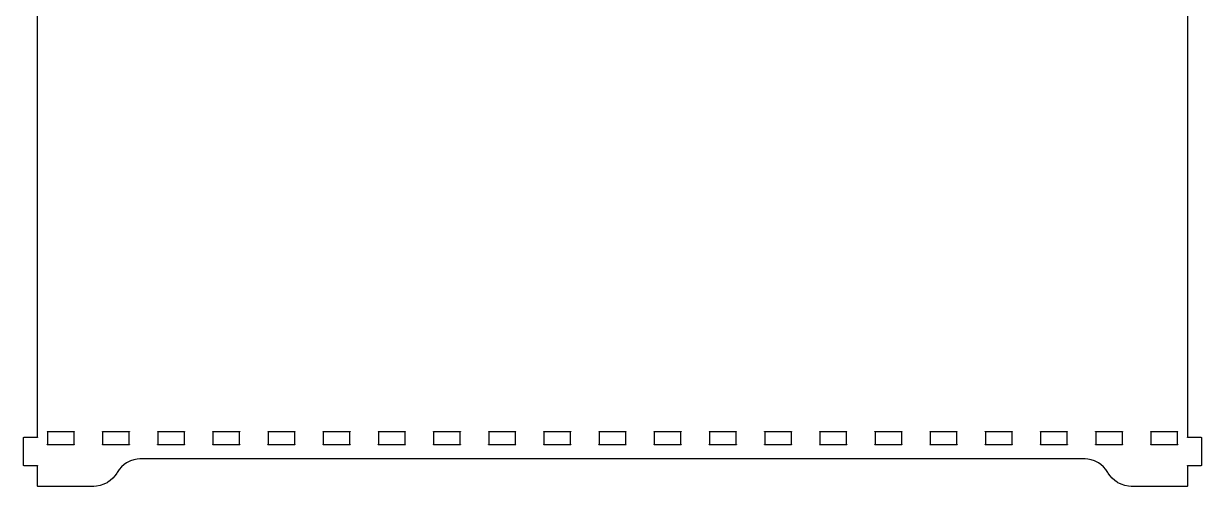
# Model space of a CAD drawing. Header units: millimetres. Extents: x -246 to 1649, y -181 to 287.
# Drawn here: x 783.1 to 1039.3, y 21.7 to 122.3 of the extents above; entities that cross this region are included whole.
import ezdxf

# ---------------------------------------------------------------- set-up
doc = ezdxf.new("R2010")
doc.units = ezdxf.units.MM
doc.header["$MEASUREMENT"] = 0
doc.layers.add('mlk v1_0', color=7, linetype='Continuous')

msp = doc.modelspace()

# ---------------------------------------------------------------- linework, layer by layer
at = {"layer": 'mlk v1_0'}
for p, q in [((786.102, 36.8004), (786.102, 283.8)), ((1036.3, 283.8), (1036.3, 36.8004)), ((786.102, 32.4005), (786.102, 36.8004)), ((1036.3, 36.8004), (1036.3, 32.4005)), ((788.257, 33.6145), (788.264, 33.6379)), ((788.289, 33.5993), (788.257, 33.6145)), ((788.264, 33.6379), (788.285, 33.6421)), ((788.285, 33.6421), (788.3, 33.6103)), ((788.3, 33.5993), (788.289, 33.5993)), ((788.3, 33.6103), (788.3, 33.5993)), ((794.099, 33.5993), (788.3, 33.5993)), ((788.3, 33.5993), (788.3, 30.8005)), ((794.099, 33.6103), (794.113, 33.6421)), ((794.099, 33.5993), (794.099, 33.6103)), ((794.11, 33.5993), (794.099, 33.5993)), ((794.099, 30.8005), (794.099, 33.5993)), ((794.142, 33.6145), (794.11, 33.5993)), ((794.113, 33.6421), (794.138, 33.6379)), ((794.138, 33.6379), (794.142, 33.6145)), ((800.259, 33.6145), (800.262, 33.6379)), ((800.291, 33.5993), (800.259, 33.6145)), ((800.262, 33.6379), (800.283, 33.6421)), ((800.283, 33.6421), (800.301, 33.6103)), ((800.301, 33.5993), (800.291, 33.5993)), ((800.301, 33.6103), (800.301, 33.5993)), ((806.101, 33.5993), (800.301, 33.5993)), ((800.301, 33.5993), (800.301, 30.8005)), ((806.101, 33.6103), (806.115, 33.6421)), ((806.101, 33.5993), (806.101, 33.6103)), ((806.111, 33.5993), (806.101, 33.5993)), ((806.101, 30.8005), (806.101, 33.5993)), ((806.143, 33.6145), (806.111, 33.5993)), ((806.115, 33.6421), (806.136, 33.6379)), ((806.136, 33.6379), (806.143, 33.6145)), ((812.257, 33.6145), (812.264, 33.6379)), ((812.288, 33.5993), (812.257, 33.6145)), ((812.264, 33.6379), (812.285, 33.6421)), ((812.285, 33.6421), (812.299, 33.6103)), ((812.299, 33.5993), (812.288, 33.5993)), ((812.299, 33.6103), (812.299, 33.5993)), ((812.299, 33.5993), (812.299, 30.8005)), ((818.099, 33.5993), (812.299, 33.5993)), ((818.099, 33.6103), (818.113, 33.6421)), ((818.099, 33.5993), (818.099, 33.6103)), ((818.109, 33.5993), (818.099, 33.5993)), ((818.099, 30.8005), (818.099, 33.5993)), ((818.141, 33.6145), (818.109, 33.5993)), ((818.113, 33.6421), (818.137, 33.6379)), ((818.137, 33.6379), (818.141, 33.6145)), ((824.258, 33.6145), (824.262, 33.6379)), ((824.29, 33.5993), (824.258, 33.6145)), ((824.262, 33.6379), (824.283, 33.6421)), ((824.283, 33.6421), (824.301, 33.6103)), ((824.301, 33.5993), (824.29, 33.5993)), ((824.301, 33.6103), (824.301, 33.5993)), ((830.1, 33.5993), (824.301, 33.5993)), ((824.301, 33.5993), (824.301, 30.8005)), ((830.1, 33.6103), (830.114, 33.6421)), ((830.1, 33.5993), (830.1, 33.6103)), ((830.1, 30.8005), (830.1, 33.5993)), ((830.111, 33.5993), (830.1, 33.5993)), ((830.143, 33.6145), (830.111, 33.5993)), ((830.114, 33.6421), (830.135, 33.6379)), ((830.135, 33.6379), (830.143, 33.6145)), ((836.256, 33.6145), (836.263, 33.6379)), ((836.288, 33.5993), (836.256, 33.6145)), ((836.263, 33.6379), (836.284, 33.6421)), ((836.284, 33.6421), (836.299, 33.6103)), ((836.299, 33.5993), (836.288, 33.5993)), ((836.299, 33.6103), (836.299, 33.5993)), ((836.299, 33.5993), (836.299, 30.8005)), ((842.098, 33.5993), (836.299, 33.5993)), ((842.098, 33.6103), (842.112, 33.6421)), ((842.098, 33.5993), (842.098, 33.6103)), ((842.098, 30.8005), (842.098, 33.5993)), ((842.109, 33.5993), (842.098, 33.5993)), ((842.141, 33.6145), (842.109, 33.5993)), ((842.112, 33.6421), (842.137, 33.6379)), ((842.137, 33.6379), (842.141, 33.6145)), ((848.258, 33.6145), (848.261, 33.6379)), ((848.289, 33.5993), (848.258, 33.6145)), ((848.261, 33.6379), (848.286, 33.6421)), ((848.286, 33.6421), (848.3, 33.6103)), ((848.3, 33.5993), (848.289, 33.5993)), ((848.3, 33.6103), (848.3, 33.5993)), ((848.3, 33.5993), (848.3, 30.8005)), ((854.1, 33.5993), (848.3, 33.5993)), ((854.1, 33.6103), (854.114, 33.6421)), ((854.1, 33.5993), (854.1, 33.6103)), ((854.11, 33.5993), (854.1, 33.5993)), ((854.1, 30.8005), (854.1, 33.5993)), ((854.142, 33.6145), (854.11, 33.5993)), ((854.114, 33.6421), (854.138, 33.6379)), ((854.138, 33.6379), (854.142, 33.6145)), ((860.256, 33.6145), (860.263, 33.6379)), ((860.287, 33.5993), (860.256, 33.6145)), ((860.263, 33.6379), (860.284, 33.6421)), ((860.284, 33.6421), (860.298, 33.6103)), ((860.298, 33.5993), (860.287, 33.5993)), ((860.298, 33.6103), (860.298, 33.5993)), ((860.298, 33.5993), (860.298, 30.8005)), ((866.101, 33.5993), (860.298, 33.5993)), ((866.101, 33.6103), (866.115, 33.6421)), ((866.101, 33.5993), (866.101, 33.6103)), ((866.108, 33.5993), (866.101, 33.5993)), ((866.101, 30.8005), (866.101, 33.5993)), ((866.14, 33.6145), (866.108, 33.5993)), ((866.115, 33.6421), (866.136, 33.6379)), ((866.136, 33.6379), (866.14, 33.6145)), ((872.257, 33.6145), (872.261, 33.6379)), ((872.289, 33.5993), (872.257, 33.6145)), ((872.261, 33.6379), (872.285, 33.6421)), ((872.285, 33.6421), (872.299, 33.6103)), ((872.299, 33.5993), (872.289, 33.5993)), ((872.299, 33.6103), (872.299, 33.5993)), ((878.099, 33.5993), (872.299, 33.5993)), ((872.299, 33.5993), (872.299, 30.8005)), ((878.099, 33.6103), (878.113, 33.6421)), ((878.099, 33.5993), (878.099, 33.6103)), ((878.11, 33.5993), (878.099, 33.5993)), ((878.099, 30.8005), (878.099, 33.5993)), ((878.141, 33.6145), (878.11, 33.5993)), ((878.113, 33.6421), (878.138, 33.6379)), ((878.138, 33.6379), (878.141, 33.6145)), ((884.255, 33.6145), (884.262, 33.6379)), ((884.287, 33.5993), (884.255, 33.6145)), ((884.262, 33.6379), (884.283, 33.6421)), ((884.283, 33.6421), (884.301, 33.6103)), ((884.301, 33.5993), (884.287, 33.5993)), ((884.301, 33.6103), (884.301, 33.5993)), ((884.301, 33.5993), (884.301, 30.8005)), ((890.101, 33.5993), (884.301, 33.5993)), ((890.101, 33.6103), (890.115, 33.6421)), ((890.101, 33.5993), (890.101, 33.6103)), ((890.101, 30.8005), (890.101, 33.5993)), ((890.108, 33.5993), (890.101, 33.5993)), ((890.139, 33.6145), (890.108, 33.5993)), ((890.115, 33.6421), (890.136, 33.6379)), ((890.136, 33.6379), (890.139, 33.6145)), ((896.257, 33.6145), (896.264, 33.6379)), ((896.288, 33.5993), (896.257, 33.6145)), ((896.264, 33.6379), (896.285, 33.6421)), ((896.285, 33.6421), (896.299, 33.6103)), ((896.299, 33.5993), (896.288, 33.5993)), ((896.299, 33.6103), (896.299, 33.5993)), ((902.099, 33.5993), (896.299, 33.5993)), ((896.299, 33.5993), (896.299, 30.8005)), ((902.099, 33.6103), (902.113, 33.6421)), ((902.099, 33.5993), (902.099, 33.6103)), ((902.099, 30.8005), (902.099, 33.5993)), ((902.109, 33.5993), (902.099, 33.5993)), ((902.141, 33.6145), (902.109, 33.5993)), ((902.113, 33.6421), (902.137, 33.6379)), ((902.137, 33.6379), (902.141, 33.6145)), ((908.258, 33.6145), (908.262, 33.6379)), ((908.29, 33.5993), (908.258, 33.6145)), ((908.262, 33.6379), (908.286, 33.6421)), ((908.286, 33.6421), (908.3, 33.6103)), ((908.3, 33.5993), (908.29, 33.5993)), ((908.3, 33.6103), (908.3, 33.5993)), ((914.1, 33.5993), (908.3, 33.5993)), ((908.3, 33.5993), (908.3, 30.8005)), ((914.1, 33.6103), (914.114, 33.6421)), ((914.1, 33.5993), (914.1, 33.6103)), ((914.1, 30.8005), (914.1, 33.5993)), ((914.111, 33.5993), (914.1, 33.5993)), ((914.142, 33.6145), (914.111, 33.5993)), ((914.114, 33.6421), (914.135, 33.6379)), ((914.135, 33.6379), (914.142, 33.6145)), ((920.256, 33.6145), (920.263, 33.6379)), ((920.288, 33.5993), (920.256, 33.6145)), ((920.263, 33.6379), (920.284, 33.6421)), ((920.284, 33.6421), (920.298, 33.6103)), ((920.298, 33.5993), (920.288, 33.5993)), ((920.298, 33.6103), (920.298, 33.5993)), ((920.298, 33.5993), (920.298, 30.8005)), ((926.098, 33.5993), (920.298, 33.5993)), ((926.098, 33.6103), (926.112, 33.6421)), ((926.098, 33.5993), (926.098, 33.6103)), ((926.098, 30.8005), (926.098, 33.5993)), ((926.109, 33.5993), (926.098, 33.5993)), ((926.14, 33.6145), (926.109, 33.5993)), ((926.112, 33.6421), (926.137, 33.6379)), ((926.137, 33.6379), (926.14, 33.6145)), ((932.258, 33.6145), (932.261, 33.6379)), ((932.289, 33.5993), (932.258, 33.6145)), ((932.261, 33.6379), (932.286, 33.6421)), ((932.286, 33.6421), (932.3, 33.6103)), ((932.3, 33.5993), (932.289, 33.5993)), ((932.3, 33.6103), (932.3, 33.5993)), ((932.3, 33.5993), (932.3, 30.8005)), ((938.1, 33.5993), (932.3, 33.5993)), ((938.1, 33.6103), (938.114, 33.6421)), ((938.1, 33.5993), (938.1, 33.6103)), ((938.1, 30.8005), (938.1, 33.5993)), ((938.11, 33.5993), (938.1, 33.5993)), ((938.142, 33.6145), (938.11, 33.5993)), ((938.114, 33.6421), (938.138, 33.6379)), ((938.138, 33.6379), (938.142, 33.6145)), ((944.259, 33.6145), (944.263, 33.6379)), ((944.291, 33.5993), (944.259, 33.6145)), ((944.263, 33.6379), (944.284, 33.6421)), ((944.284, 33.6421), (944.301, 33.6103)), ((944.301, 33.5993), (944.291, 33.5993)), ((944.301, 33.6103), (944.301, 33.5993)), ((944.301, 33.5993), (944.301, 30.8005)), ((950.101, 33.5993), (944.301, 33.5993)), ((950.101, 33.6103), (950.112, 33.6421)), ((950.101, 33.5993), (950.101, 33.6103)), ((950.108, 33.5993), (950.101, 33.5993)), ((950.101, 30.8005), (950.101, 33.5993)), ((950.14, 33.6145), (950.108, 33.5993)), ((950.112, 33.6421), (950.136, 33.6379)), ((950.136, 33.6379), (950.14, 33.6145)), ((956.257, 33.6145), (956.261, 33.6379)), ((956.289, 33.5993), (956.257, 33.6145)), ((956.261, 33.6379), (956.285, 33.6421)), ((956.285, 33.6421), (956.299, 33.6103)), ((956.299, 33.5993), (956.289, 33.5993)), ((956.299, 33.6103), (956.299, 33.5993)), ((962.099, 33.5993), (956.299, 33.5993)), ((956.299, 33.5993), (956.299, 30.8005)), ((962.099, 33.6103), (962.113, 33.6421)), ((962.099, 33.5993), (962.099, 33.6103)), ((962.11, 33.5993), (962.099, 33.5993)), ((962.099, 30.8005), (962.099, 33.5993)), ((962.141, 33.6145), (962.11, 33.5993)), ((962.113, 33.6421), (962.138, 33.6379)), ((962.138, 33.6379), (962.141, 33.6145)), ((968.259, 33.6145), (968.262, 33.6379)), ((968.29, 33.5993), (968.259, 33.6145)), ((968.262, 33.6379), (968.287, 33.6421)), ((968.287, 33.6421), (968.301, 33.6103)), ((968.301, 33.5993), (968.29, 33.5993)), ((968.301, 33.6103), (968.301, 33.5993)), ((968.301, 33.5993), (968.301, 30.8005)), ((974.101, 33.5993), (968.301, 33.5993)), ((974.101, 33.6103), (974.115, 33.6421)), ((974.101, 33.5993), (974.101, 33.6103)), ((974.108, 33.5993), (974.101, 33.5993)), ((974.101, 30.8005), (974.101, 33.5993)), ((974.139, 33.6145), (974.108, 33.5993)), ((974.115, 33.6421), (974.136, 33.6379)), ((974.136, 33.6379), (974.139, 33.6145)), ((980.257, 33.6145), (980.264, 33.6379)), ((980.288, 33.5993), (980.257, 33.6145)), ((980.264, 33.6379), (980.285, 33.6421)), ((980.285, 33.6421), (980.299, 33.6103)), ((980.299, 33.5993), (980.288, 33.5993)), ((980.299, 33.6103), (980.299, 33.5993)), ((980.299, 33.5993), (980.299, 30.8005)), ((986.099, 33.5993), (980.299, 33.5993)), ((986.099, 33.6103), (986.113, 33.6421)), ((986.099, 33.5993), (986.099, 33.6103)), ((986.099, 30.8005), (986.099, 33.5993)), ((986.109, 33.5993), (986.099, 33.5993)), ((986.141, 33.6145), (986.109, 33.5993)), ((986.113, 33.6421), (986.137, 33.6379)), ((986.137, 33.6379), (986.141, 33.6145)), ((992.258, 33.6145), (992.262, 33.6379)), ((992.29, 33.5993), (992.258, 33.6145)), ((992.262, 33.6379), (992.286, 33.6421)), ((992.286, 33.6421), (992.3, 33.6103)), ((992.3, 33.5993), (992.29, 33.5993)), ((992.3, 33.6103), (992.3, 33.5993)), ((992.3, 33.5993), (992.3, 30.8005)), ((998.1, 33.5993), (992.3, 33.5993)), ((998.1, 33.6103), (998.114, 33.6421)), ((998.1, 33.5993), (998.1, 33.6103)), ((998.1, 30.8005), (998.1, 33.5993)), ((998.111, 33.5993), (998.1, 33.5993)), ((998.142, 33.6145), (998.111, 33.5993)), ((998.114, 33.6421), (998.139, 33.6379)), ((998.139, 33.6379), (998.142, 33.6145)), ((1004.26, 33.6379), (1004.28, 33.6421)), ((1004.26, 33.6145), (1004.26, 33.6379)), ((1004.29, 33.5993), (1004.26, 33.6145)), ((1004.28, 33.6421), (1004.3, 33.6103)), ((1004.3, 33.5993), (1004.29, 33.5993)), ((1004.3, 33.6103), (1004.3, 33.5993)), ((1004.3, 33.5993), (1004.3, 30.8005)), ((1010.1, 33.5993), (1004.3, 33.5993)), ((1010.1, 33.6103), (1010.12, 33.6421)), ((1010.1, 33.5993), (1010.1, 33.6103)), ((1010.11, 33.5993), (1010.1, 33.5993)), ((1010.1, 30.8005), (1010.1, 33.5993)), ((1010.14, 33.6145), (1010.11, 33.5993)), ((1010.12, 33.6421), (1010.14, 33.6379)), ((1010.14, 33.6379), (1010.14, 33.6145)), ((1016.26, 33.6379), (1016.29, 33.6421)), ((1016.26, 33.6145), (1016.26, 33.6379)), ((1016.29, 33.5993), (1016.26, 33.6145)), ((1016.29, 33.6421), (1016.3, 33.6103)), ((1016.3, 33.5993), (1016.29, 33.5993)), ((1016.3, 33.6103), (1016.3, 33.5993)), ((1022.1, 33.5993), (1016.3, 33.5993)), ((1016.3, 33.5993), (1016.3, 30.8005)), ((1022.1, 33.6103), (1022.11, 33.6421)), ((1022.1, 33.5993), (1022.1, 33.6103)), ((1022.11, 33.5993), (1022.1, 33.5993)), ((1022.1, 30.8005), (1022.1, 33.5993)), ((1022.11, 33.6421), (1022.14, 33.6379)), ((1022.14, 33.6145), (1022.11, 33.5993)), ((1022.14, 33.6379), (1022.14, 33.6145)), ((1028.26, 33.6379), (1028.28, 33.6421)), ((1028.26, 33.6145), (1028.26, 33.6379)), ((1028.29, 33.5993), (1028.26, 33.6145)), ((1028.28, 33.6421), (1028.3, 33.6103)), ((1028.3, 33.5993), (1028.29, 33.5993)), ((1028.3, 33.6103), (1028.3, 33.5993)), ((1028.3, 33.5993), (1028.3, 30.8005)), ((1034.1, 33.5993), (1028.3, 33.5993)), ((1034.1, 33.6103), (1034.12, 33.6421)), ((1034.1, 33.5993), (1034.1, 33.6103)), ((1034.11, 33.5993), (1034.1, 33.5993)), ((1034.1, 30.8005), (1034.1, 33.5993)), ((1034.14, 33.6145), (1034.11, 33.5993)), ((1034.12, 33.6421), (1034.14, 33.6379)), ((1034.14, 33.6379), (1034.14, 33.6145)), ((783.1, 32.3178), (783.128, 32.3715)), ((783.1, 32.2998), (783.1, 32.3178)), ((783.1, 26.2999), (783.1, 32.2998)), ((783.128, 32.3715), (783.181, 32.4005)), ((783.181, 32.4005), (783.198, 32.4005)), ((783.198, 32.4005), (786.102, 32.4005)), ((786.102, 32.3908), (786.102, 32.4005)), ((786.102, 32.4005), (786.109, 32.4005)), ((786.116, 32.3591), (786.102, 32.3908)), ((786.109, 32.4005), (786.141, 32.3867)), ((786.137, 32.3632), (786.116, 32.3591)), ((786.141, 32.3867), (786.137, 32.3632)), ((788.257, 30.7867), (788.289, 30.8005)), ((788.264, 30.7633), (788.257, 30.7867)), ((788.285, 30.7592), (788.264, 30.7633)), ((788.3, 30.7909), (788.285, 30.7592)), ((788.289, 30.8005), (788.3, 30.8005)), ((788.3, 30.8005), (788.3, 30.7909)), ((788.3, 30.8005), (791.199, 30.8005)), ((791.199, 30.8005), (794.099, 30.8005)), ((794.099, 30.8005), (794.11, 30.8005)), ((794.099, 30.7909), (794.099, 30.8005)), ((794.113, 30.7592), (794.099, 30.7909)), ((794.11, 30.8005), (794.142, 30.7867)), ((794.138, 30.7633), (794.113, 30.7592)), ((794.142, 30.7867), (794.138, 30.7633)), ((800.259, 30.7867), (800.291, 30.8005)), ((800.262, 30.7633), (800.259, 30.7867)), ((800.283, 30.7592), (800.262, 30.7633)), ((800.301, 30.7909), (800.283, 30.7592)), ((800.291, 30.8005), (800.301, 30.8005)), ((800.301, 30.8005), (800.301, 30.7909)), ((800.301, 30.8005), (803.201, 30.8005)), ((803.201, 30.8005), (806.101, 30.8005)), ((806.101, 30.7909), (806.101, 30.8005)), ((806.101, 30.8005), (806.111, 30.8005)), ((806.115, 30.7592), (806.101, 30.7909)), ((806.111, 30.8005), (806.143, 30.7867)), ((806.136, 30.7633), (806.115, 30.7592)), ((806.143, 30.7867), (806.136, 30.7633)), ((812.257, 30.7867), (812.288, 30.8005)), ((812.264, 30.7633), (812.257, 30.7867)), ((812.285, 30.7592), (812.264, 30.7633)), ((812.299, 30.7909), (812.285, 30.7592)), ((812.288, 30.8005), (812.299, 30.8005)), ((812.299, 30.8005), (815.199, 30.8005)), ((812.299, 30.8005), (812.299, 30.7909)), ((815.199, 30.8005), (818.099, 30.8005)), ((818.099, 30.7909), (818.099, 30.8005)), ((818.099, 30.8005), (818.109, 30.8005)), ((818.113, 30.7592), (818.099, 30.7909)), ((818.109, 30.8005), (818.141, 30.7867)), ((818.137, 30.7633), (818.113, 30.7592)), ((818.141, 30.7867), (818.137, 30.7633)), ((824.258, 30.7867), (824.29, 30.8005)), ((824.262, 30.7633), (824.258, 30.7867)), ((824.283, 30.7592), (824.262, 30.7633)), ((824.301, 30.7909), (824.283, 30.7592)), ((824.29, 30.8005), (824.301, 30.8005)), ((824.301, 30.8005), (824.301, 30.7909)), ((824.301, 30.8005), (827.2, 30.8005)), ((827.2, 30.8005), (830.1, 30.8005)), ((830.1, 30.8005), (830.111, 30.8005)), ((830.1, 30.7909), (830.1, 30.8005)), ((830.114, 30.7592), (830.1, 30.7909)), ((830.111, 30.8005), (830.143, 30.7867)), ((830.135, 30.7633), (830.114, 30.7592)), ((830.143, 30.7867), (830.135, 30.7633)), ((836.256, 30.7867), (836.288, 30.8005)), ((836.263, 30.7633), (836.256, 30.7867)), ((836.284, 30.7592), (836.263, 30.7633)), ((836.299, 30.7909), (836.284, 30.7592)), ((836.288, 30.8005), (836.299, 30.8005)), ((836.299, 30.8005), (839.202, 30.8005)), ((836.299, 30.8005), (836.299, 30.7909)), ((839.202, 30.8005), (842.098, 30.8005)), ((842.098, 30.8005), (842.109, 30.8005)), ((842.098, 30.7909), (842.098, 30.8005)), ((842.112, 30.7592), (842.098, 30.7909)), ((842.109, 30.8005), (842.141, 30.7867)), ((842.137, 30.7633), (842.112, 30.7592)), ((842.141, 30.7867), (842.137, 30.7633)), ((848.258, 30.7867), (848.289, 30.8005)), ((848.261, 30.7633), (848.258, 30.7867)), ((848.286, 30.7592), (848.261, 30.7633)), ((848.3, 30.7909), (848.286, 30.7592)), ((848.289, 30.8005), (848.3, 30.8005)), ((848.3, 30.8005), (848.3, 30.7909)), ((848.3, 30.8005), (851.2, 30.8005)), ((851.2, 30.8005), (854.1, 30.8005)), ((854.1, 30.8005), (854.11, 30.8005)), ((854.1, 30.7909), (854.1, 30.8005)), ((854.114, 30.7592), (854.1, 30.7909)), ((854.11, 30.8005), (854.142, 30.7867)), ((854.138, 30.7633), (854.114, 30.7592)), ((854.142, 30.7867), (854.138, 30.7633)), ((860.256, 30.7867), (860.287, 30.8005)), ((860.263, 30.7633), (860.256, 30.7867)), ((860.284, 30.7592), (860.263, 30.7633)), ((860.298, 30.7909), (860.284, 30.7592)), ((860.287, 30.8005), (860.298, 30.8005)), ((860.298, 30.8005), (863.201, 30.8005)), ((860.298, 30.8005), (860.298, 30.7909)), ((863.201, 30.8005), (866.101, 30.8005)), ((866.101, 30.7909), (866.101, 30.8005)), ((866.101, 30.8005), (866.108, 30.8005)), ((866.115, 30.7592), (866.101, 30.7909)), ((866.108, 30.8005), (866.14, 30.7867)), ((866.136, 30.7633), (866.115, 30.7592)), ((866.14, 30.7867), (866.136, 30.7633)), ((872.257, 30.7867), (872.289, 30.8005)), ((872.261, 30.7633), (872.257, 30.7867)), ((872.285, 30.7592), (872.261, 30.7633)), ((872.299, 30.7909), (872.285, 30.7592)), ((872.289, 30.8005), (872.299, 30.8005)), ((872.299, 30.8005), (872.299, 30.7909)), ((872.299, 30.8005), (875.199, 30.8005)), ((875.199, 30.8005), (878.099, 30.8005)), ((878.099, 30.7909), (878.099, 30.8005)), ((878.099, 30.8005), (878.11, 30.8005)), ((878.113, 30.7592), (878.099, 30.7909)), ((878.11, 30.8005), (878.141, 30.7867)), ((878.138, 30.7633), (878.113, 30.7592)), ((878.141, 30.7867), (878.138, 30.7633)), ((884.255, 30.7867), (884.287, 30.8005)), ((884.262, 30.7633), (884.255, 30.7867)), ((884.283, 30.7592), (884.262, 30.7633)), ((884.301, 30.7909), (884.283, 30.7592)), ((884.287, 30.8005), (884.301, 30.8005)), ((884.301, 30.8005), (887.201, 30.8005)), ((884.301, 30.8005), (884.301, 30.7909)), ((887.201, 30.8005), (890.101, 30.8005)), ((890.101, 30.7909), (890.101, 30.8005)), ((890.101, 30.8005), (890.108, 30.8005)), ((890.115, 30.7592), (890.101, 30.7909)), ((890.108, 30.8005), (890.139, 30.7867)), ((890.136, 30.7633), (890.115, 30.7592)), ((890.139, 30.7867), (890.136, 30.7633)), ((896.257, 30.7867), (896.288, 30.8005)), ((896.264, 30.7633), (896.257, 30.7867)), ((896.285, 30.7592), (896.264, 30.7633)), ((896.299, 30.7909), (896.285, 30.7592)), ((896.288, 30.8005), (896.299, 30.8005)), ((896.299, 30.8005), (899.199, 30.8005)), ((896.299, 30.8005), (896.299, 30.7909)), ((899.199, 30.8005), (902.099, 30.8005)), ((902.099, 30.8005), (902.109, 30.8005)), ((902.099, 30.7909), (902.099, 30.8005)), ((902.113, 30.7592), (902.099, 30.7909)), ((902.109, 30.8005), (902.141, 30.7867)), ((902.137, 30.7633), (902.113, 30.7592)), ((902.141, 30.7867), (902.137, 30.7633)), ((908.258, 30.7867), (908.29, 30.8005)), ((908.262, 30.7633), (908.258, 30.7867)), ((908.286, 30.7592), (908.262, 30.7633)), ((908.3, 30.7909), (908.286, 30.7592)), ((908.29, 30.8005), (908.3, 30.8005)), ((908.3, 30.8005), (908.3, 30.7909)), ((908.3, 30.8005), (911.2, 30.8005)), ((911.2, 30.8005), (914.1, 30.8005)), ((914.1, 30.8005), (914.111, 30.8005)), ((914.1, 30.7909), (914.1, 30.8005)), ((914.114, 30.7592), (914.1, 30.7909)), ((914.111, 30.8005), (914.142, 30.7867)), ((914.135, 30.7633), (914.114, 30.7592)), ((914.142, 30.7867), (914.135, 30.7633)), ((920.256, 30.7867), (920.288, 30.8005)), ((920.263, 30.7633), (920.256, 30.7867)), ((920.284, 30.7592), (920.263, 30.7633)), ((920.298, 30.7909), (920.284, 30.7592)), ((920.288, 30.8005), (920.298, 30.8005)), ((920.298, 30.8005), (923.202, 30.8005)), ((920.298, 30.8005), (920.298, 30.7909)), ((923.202, 30.8005), (926.098, 30.8005)), ((926.098, 30.7909), (926.098, 30.8005)), ((926.098, 30.8005), (926.109, 30.8005)), ((926.112, 30.7592), (926.098, 30.7909)), ((926.109, 30.8005), (926.14, 30.7867)), ((926.137, 30.7633), (926.112, 30.7592)), ((926.14, 30.7867), (926.137, 30.7633)), ((932.258, 30.7867), (932.289, 30.8005)), ((932.261, 30.7633), (932.258, 30.7867)), ((932.286, 30.7592), (932.261, 30.7633)), ((932.3, 30.7909), (932.286, 30.7592)), ((932.289, 30.8005), (932.3, 30.8005)), ((932.3, 30.8005), (932.3, 30.7909)), ((932.3, 30.8005), (935.2, 30.8005)), ((935.2, 30.8005), (938.1, 30.8005)), ((938.1, 30.7909), (938.1, 30.8005)), ((938.1, 30.8005), (938.11, 30.8005)), ((938.114, 30.7592), (938.1, 30.7909)), ((938.11, 30.8005), (938.142, 30.7867)), ((938.138, 30.7633), (938.114, 30.7592)), ((938.142, 30.7867), (938.138, 30.7633)), ((944.259, 30.7867), (944.291, 30.8005)), ((944.263, 30.7633), (944.259, 30.7867)), ((944.284, 30.7592), (944.263, 30.7633)), ((944.301, 30.7909), (944.284, 30.7592)), ((944.291, 30.8005), (944.301, 30.8005)), ((944.301, 30.8005), (947.201, 30.8005)), ((944.301, 30.8005), (944.301, 30.7909)), ((947.201, 30.8005), (950.101, 30.8005)), ((950.101, 30.8005), (950.108, 30.8005)), ((950.101, 30.7909), (950.101, 30.8005)), ((950.112, 30.7592), (950.101, 30.7909)), ((950.108, 30.8005), (950.14, 30.7867)), ((950.136, 30.7633), (950.112, 30.7592)), ((950.14, 30.7867), (950.136, 30.7633)), ((956.257, 30.7867), (956.289, 30.8005)), ((956.261, 30.7633), (956.257, 30.7867)), ((956.285, 30.7592), (956.261, 30.7633)), ((956.299, 30.7909), (956.285, 30.7592)), ((956.289, 30.8005), (956.299, 30.8005)), ((956.299, 30.8005), (956.299, 30.7909)), ((956.299, 30.8005), (959.199, 30.8005)), ((959.199, 30.8005), (962.099, 30.8005)), ((962.099, 30.7909), (962.099, 30.8005)), ((962.099, 30.8005), (962.11, 30.8005)), ((962.113, 30.7592), (962.099, 30.7909)), ((962.11, 30.8005), (962.141, 30.7867)), ((962.138, 30.7633), (962.113, 30.7592)), ((962.141, 30.7867), (962.138, 30.7633)), ((968.259, 30.7867), (968.29, 30.8005)), ((968.262, 30.7633), (968.259, 30.7867)), ((968.287, 30.7592), (968.262, 30.7633)), ((968.301, 30.7909), (968.287, 30.7592)), ((968.29, 30.8005), (968.301, 30.8005)), ((968.301, 30.8005), (968.301, 30.7909)), ((968.301, 30.8005), (971.201, 30.8005)), ((971.201, 30.8005), (974.101, 30.8005)), ((974.101, 30.7909), (974.101, 30.8005)), ((974.101, 30.8005), (974.108, 30.8005)), ((974.115, 30.7592), (974.101, 30.7909)), ((974.108, 30.8005), (974.139, 30.7867)), ((974.136, 30.7633), (974.115, 30.7592)), ((974.139, 30.7867), (974.136, 30.7633)), ((980.257, 30.7867), (980.288, 30.8005)), ((980.264, 30.7633), (980.257, 30.7867)), ((980.285, 30.7592), (980.264, 30.7633)), ((980.299, 30.7909), (980.285, 30.7592)), ((980.288, 30.8005), (980.299, 30.8005)), ((980.299, 30.8005), (983.199, 30.8005)), ((980.299, 30.8005), (980.299, 30.7909)), ((983.199, 30.8005), (986.099, 30.8005)), ((986.099, 30.8005), (986.109, 30.8005)), ((986.099, 30.7909), (986.099, 30.8005)), ((986.113, 30.7592), (986.099, 30.7909)), ((986.109, 30.8005), (986.141, 30.7867)), ((986.137, 30.7633), (986.113, 30.7592)), ((986.141, 30.7867), (986.137, 30.7633)), ((992.258, 30.7867), (992.29, 30.8005)), ((992.262, 30.7633), (992.258, 30.7867)), ((992.286, 30.7592), (992.262, 30.7633)), ((992.3, 30.7909), (992.286, 30.7592)), ((992.29, 30.8005), (992.3, 30.8005)), ((992.3, 30.8005), (995.2, 30.8005)), ((992.3, 30.8005), (992.3, 30.7909)), ((995.2, 30.8005), (998.1, 30.8005)), ((998.1, 30.8005), (998.111, 30.8005)), ((998.1, 30.7909), (998.1, 30.8005)), ((998.114, 30.7592), (998.1, 30.7909)), ((998.111, 30.8005), (998.142, 30.7867)), ((998.139, 30.7633), (998.114, 30.7592)), ((998.142, 30.7867), (998.139, 30.7633)), ((1004.26, 30.7867), (1004.29, 30.8005)), ((1004.26, 30.7633), (1004.26, 30.7867)), ((1004.28, 30.7592), (1004.26, 30.7633)), ((1004.3, 30.7909), (1004.28, 30.7592)), ((1004.29, 30.8005), (1004.3, 30.8005)), ((1004.3, 30.8005), (1004.3, 30.7909)), ((1004.3, 30.8005), (1007.2, 30.8005)), ((1007.2, 30.8005), (1010.1, 30.8005)), ((1010.1, 30.7909), (1010.1, 30.8005)), ((1010.1, 30.8005), (1010.11, 30.8005)), ((1010.12, 30.7592), (1010.1, 30.7909)), ((1010.11, 30.8005), (1010.14, 30.7867)), ((1010.14, 30.7633), (1010.12, 30.7592)), ((1010.14, 30.7867), (1010.14, 30.7633)), ((1016.26, 30.7867), (1016.29, 30.8005)), ((1016.26, 30.7633), (1016.26, 30.7867)), ((1016.29, 30.7592), (1016.26, 30.7633)), ((1016.29, 30.8005), (1016.3, 30.8005)), ((1016.3, 30.7909), (1016.29, 30.7592)), ((1016.3, 30.8005), (1016.3, 30.7909)), ((1016.3, 30.8005), (1019.2, 30.8005)), ((1019.2, 30.8005), (1022.1, 30.8005)), ((1022.1, 30.7909), (1022.1, 30.8005)), ((1022.1, 30.8005), (1022.11, 30.8005)), ((1022.11, 30.7592), (1022.1, 30.7909)), ((1022.11, 30.8005), (1022.14, 30.7867)), ((1022.14, 30.7633), (1022.11, 30.7592)), ((1022.14, 30.7867), (1022.14, 30.7633)), ((1028.26, 30.7867), (1028.29, 30.8005)), ((1028.26, 30.7633), (1028.26, 30.7867)), ((1028.28, 30.7592), (1028.26, 30.7633)), ((1028.3, 30.7909), (1028.28, 30.7592)), ((1028.29, 30.8005), (1028.3, 30.8005)), ((1028.3, 30.8005), (1028.3, 30.7909)), ((1028.3, 30.8005), (1031.2, 30.8005)), ((1031.2, 30.8005), (1034.1, 30.8005)), ((1034.1, 30.7909), (1034.1, 30.8005)), ((1034.1, 30.8005), (1034.11, 30.8005)), ((1034.12, 30.7592), (1034.1, 30.7909)), ((1034.11, 30.8005), (1034.14, 30.7867)), ((1034.14, 30.7633), (1034.12, 30.7592)), ((1034.14, 30.7867), (1034.14, 30.7633)), ((1036.26, 32.3867), (1036.29, 32.4005)), ((1036.26, 32.3632), (1036.26, 32.3867)), ((1036.28, 32.3591), (1036.26, 32.3632)), ((1036.3, 32.3908), (1036.28, 32.3591)), ((1036.29, 32.4005), (1036.3, 32.4005)), ((1036.3, 32.4005), (1039.2, 32.4005)), ((1036.3, 32.4005), (1036.3, 32.3908)), ((1039.2, 32.4005), (1039.22, 32.4005)), ((1039.22, 32.4005), (1039.27, 32.3715)), ((1039.27, 32.3715), (1039.3, 32.3178)), ((1039.3, 32.3178), (1039.3, 32.2998)), ((1039.3, 32.2998), (1039.3, 26.2999)), ((783.1, 26.2833), (783.1, 26.2999)), ((783.128, 26.2296), (783.1, 26.2833)), ((783.181, 26.2006), (783.128, 26.2296)), ((783.198, 26.2006), (783.181, 26.2006)), ((786.102, 26.2006), (783.198, 26.2006)), ((786.102, 26.2117), (786.116, 26.2434)), ((786.102, 26.2006), (786.102, 26.2117)), ((786.102, 21.8006), (786.102, 26.2006)), ((786.109, 26.2006), (786.102, 26.2006)), ((786.141, 26.2158), (786.109, 26.2006)), ((786.116, 26.2434), (786.137, 26.2378)), ((786.137, 26.2378), (786.141, 26.2158)), ((804.422, 25.9719), (803.91, 25.3931)), ((805, 26.4804), (804.422, 25.9719)), ((805.473, 26.8139), (805, 26.4804)), ((805.642, 26.9089), (805.473, 26.8139)), ((805.808, 27.0054), (805.642, 26.9089)), ((806.337, 27.2521), (805.808, 27.0054)), ((807.064, 27.4987), (806.337, 27.2521)), ((807.819, 27.6503), (807.064, 27.4987)), ((808.397, 27.6999), (807.819, 27.6503)), ((808.591, 27.6999), (808.397, 27.6999)), ((1013.81, 27.6999), (808.591, 27.6999)), ((1014, 27.6999), (1013.81, 27.6999)), ((1014.58, 27.6503), (1014, 27.6999)), ((1015.33, 27.4987), (1014.58, 27.6503)), ((1016.06, 27.2521), (1015.33, 27.4987)), ((1016.59, 27.0054), (1016.06, 27.2521)), ((1016.76, 26.9089), (1016.59, 27.0054)), ((1016.92, 26.8139), (1016.76, 26.9089)), ((1017.4, 26.4804), (1016.92, 26.8139)), ((1017.98, 25.9719), (1017.4, 26.4804)), ((1018.49, 25.3931), (1017.98, 25.9719)), ((1036.26, 26.2378), (1036.28, 26.2434)), ((1036.26, 26.2158), (1036.26, 26.2378)), ((1036.29, 26.2006), (1036.26, 26.2158)), ((1036.28, 26.2434), (1036.3, 26.2117)), ((1036.3, 26.2006), (1036.29, 26.2006)), ((1036.3, 26.2117), (1036.3, 26.2006)), ((1039.2, 26.2006), (1036.3, 26.2006)), ((1036.3, 26.2006), (1036.3, 21.8006)), ((1039.22, 26.2006), (1039.2, 26.2006)), ((1039.27, 26.2296), (1039.22, 26.2006)), ((1039.3, 26.2833), (1039.27, 26.2296)), ((1039.3, 26.2999), (1039.3, 26.2833)), ((802.513, 23.4873), (801.913, 22.9622)), ((803.039, 24.0853), (802.513, 23.4873)), ((803.381, 24.5773), (803.039, 24.0853)), ((803.483, 24.7496), (803.381, 24.5773)), ((803.578, 24.9163), (803.483, 24.7496)), ((803.91, 25.3931), (803.578, 24.9163)), ((1018.82, 24.9177), (1018.49, 25.3931)), ((1018.92, 24.7496), (1018.82, 24.9177)), ((1019.02, 24.5773), (1018.92, 24.7496)), ((1019.36, 24.0853), (1019.02, 24.5773)), ((1019.89, 23.4873), (1019.36, 24.0853)), ((1020.48, 22.9622), (1019.89, 23.4873)), ((786.102, 21.784), (786.102, 21.8006)), ((786.13, 21.7303), (786.102, 21.784)), ((786.183, 21.7), (786.13, 21.7303)), ((786.201, 21.7), (786.183, 21.7)), ((798.199, 21.7), (786.201, 21.7)), ((798.4, 21.7), (798.199, 21.7)), ((798.999, 21.7537), (798.4, 21.7)), ((799.779, 21.9081), (798.999, 21.7537)), ((800.534, 22.1644), (799.779, 21.9081)), ((801.077, 22.4179), (800.534, 22.1644)), ((801.25, 22.5171), (801.077, 22.4179)), ((801.423, 22.6177), (801.25, 22.5171)), ((801.913, 22.9622), (801.423, 22.6177)), ((1020.98, 22.6177), (1020.48, 22.9622)), ((1021.15, 22.5171), (1020.98, 22.6177)), ((1021.32, 22.4179), (1021.15, 22.5171)), ((1021.87, 22.1644), (1021.32, 22.4179)), ((1022.62, 21.9081), (1021.87, 22.1644)), ((1023.4, 21.7537), (1022.62, 21.9081)), ((1024, 21.7), (1023.4, 21.7537)), ((1024.2, 21.7), (1024, 21.7)), ((1036.2, 21.7), (1024.2, 21.7)), ((1036.22, 21.7), (1036.2, 21.7)), ((1036.27, 21.7303), (1036.22, 21.7)), ((1036.3, 21.784), (1036.27, 21.7303)), ((1036.3, 21.8006), (1036.3, 21.784))]:
    msp.add_line(p, q, dxfattribs=at)

doc.saveas('drawing.dxf')
